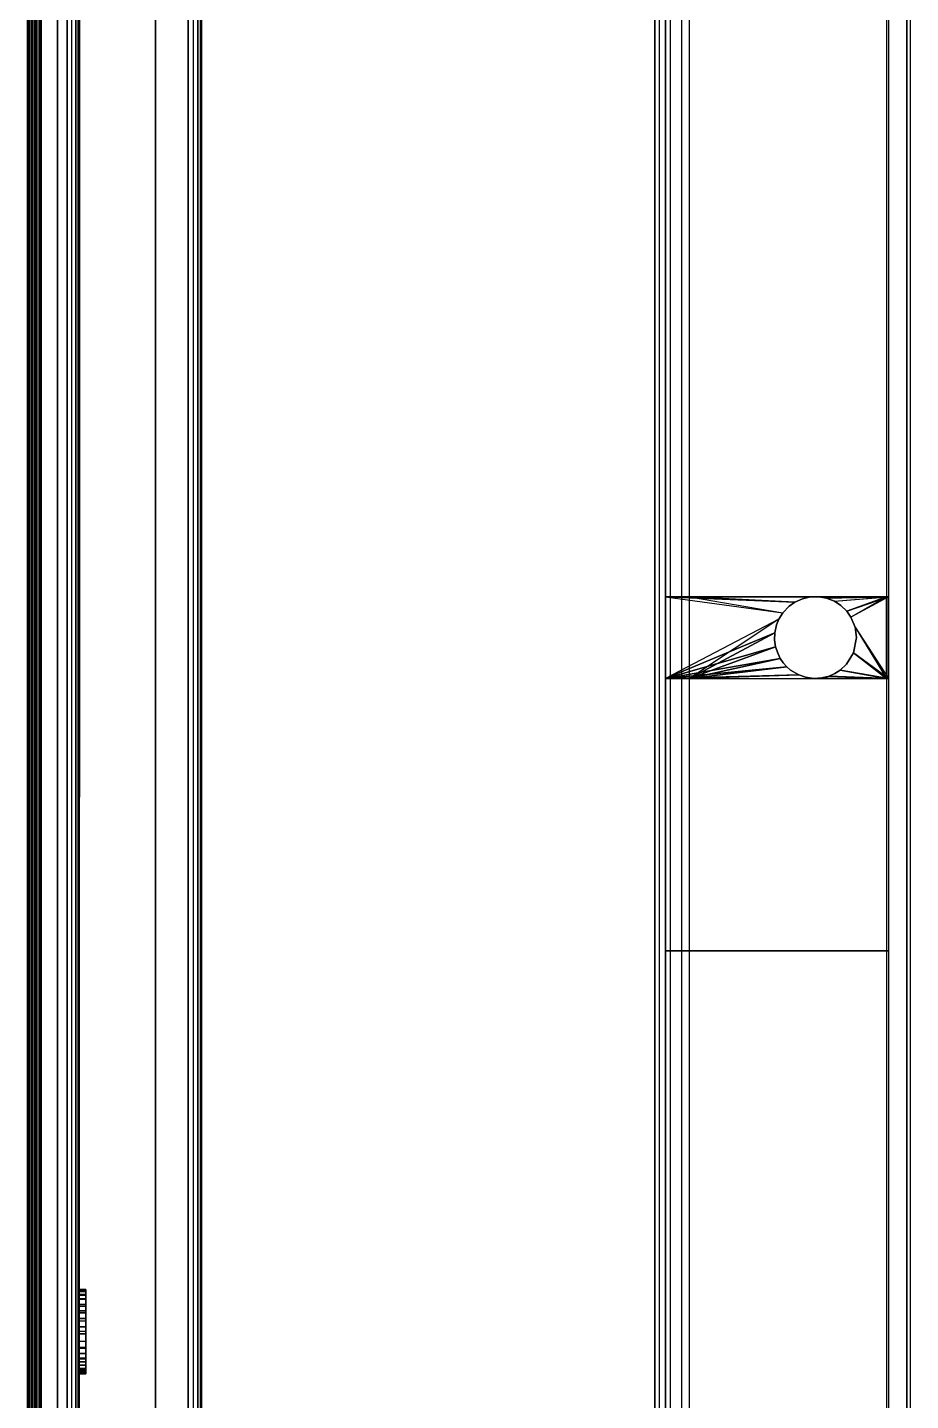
# Model space of a CAD drawing. Header units: inches. Extents: x -1 to 233, y 0 to 394.
# Drawn here: x 0 to 64.9, y 95.8 to 196.8 of the extents above; entities that cross this region are included whole.
import ezdxf

# ---------------------------------------------------------------- set-up
doc = ezdxf.new("R2010")
doc.units = ezdxf.units.IN
doc.header["$MEASUREMENT"] = 0
doc.layers.add('2', color=7, linetype='CONTINUOUS')

msp = doc.modelspace()

# ---------------------------------------------------------------- linework, layer by layer
at = {"layer": '2'}
for p, q in [((0, 0, 0.51), (0, 390, 0.51)), ((0, 16.2, 89.5), (0, 390, 89.5)), ((0, 16.2, 84.5), (0, 390, 84.5)), ((0, 16.2, 82.4), (0, 390, 82.4)), ((0, 0, 17.21), (0, 390, 17.21)), ((0, 0, 14.79), (0, 390, 14.79)), ((0.04, 0, 0.32), (0.04, 390, 0.32)), ((0.05, 0, 15.12), (0.05, 390, 15.12)), ((0.07, 16.2, 84.14), (0.07, 390, 84.14)), ((0.08, 16.2, 89.9), (0.08, 390, 89.9)), ((0.09, 16.2, 82.81), (0.09, 390, 82.81)), ((0.16, 0, 0.13), (0.16, 390, 0.13)), ((0.16, 0, 16.61), (0.16, 390, 16.61)), ((0.16, 0, 15.39), (0.16, 390, 15.39)), ((0.29, 16.2, 90.21), (0.29, 390, 90.21)), ((0.29, 16.2, 83.11), (0.29, 390, 83.11)), ((0.3, 16.2, 83.83), (0.3, 390, 83.83)), ((0.33, 0, 0.03), (0.33, 390, 0.03)), ((0.38, 0, 15.66), (0.38, 390, 15.66)), ((0.5, 0), (0.5, 390)), ((0.58, 16.2, 90.41), (0.58, 390, 90.41)), ((0.6, 16.2, 83.32), (0.6, 390, 83.32)), ((0.6, 0, 16.17), (0.6, 390, 16.17)), ((0.62, 16.2, 83.65), (0.62, 390, 83.65)), ((0.66, 0, 16.13), (0.66, 390, 16.13)), ((0.66, 0, 15.87), (0.66, 390, 15.87)), ((0.69, 0, 0.03), (0.69, 390, 0.03)), ((0.69, 0, 16.07), (0.69, 390, 16.07)), ((0.69, 0, 15.95), (0.69, 390, 15.95)), ((0.86, 0, 0.14), (0.86, 390, 0.14)), ((0.97, 0, 0.3), (0.97, 390, 0.3)), ((1, 16.2, 90.5), (1, 390, 90.5)), ((1, 16.2, 83.61), (1, 390, 83.61)), ((1, 16.2, 83.4), (1, 390, 83.4)), ((1.01, 0, 3.6), (1.01, 390, 3.6)), ((1.01, 0, 0.51), (1.01, 390, 0.51)), ((2.2, 0, 3.6), (2.2, 390, 3.6)), ((2.93, 0, 6.91), (2.93, 385.5, 6.91)), ((3.25, 0, 7.01), (3.25, 385.5, 7.01)), ((3.55, 0, 7.24), (3.55, 385.5, 7.24)), ((3.73, 0, 7.54), (3.73, 385.5, 7.54)), ((3.8, 0, 7.9), (3.8, 385.5, 7.9)), ((3.8, 0, 19.6), (3.8, 385.5, 19.6)), ((11.8, 0, 90.5), (11.8, 373.8, 90.5)), ((12.2, 0, 90.42), (12.2, 373.8, 90.42)), ((12.51, 0, 90.21), (12.51, 373.8, 90.21)), ((12.72, 0, 89.9), (12.72, 373.8, 89.9)), ((12.8, 0, 89.5), (12.8, 373.8, 89.5))]:
    msp.add_line(p, q, dxfattribs=at)
for points in [[(0.04, 0, 0.32), (0, 0, 0.51), (0, 390, 0.51), (0.04, 390, 0.32)], [(0, 0, 0.51), (0, 0, 14.79), (0, 390, 14.79), (0, 390, 0.5)], [(0.05, 0, 15.12), (0, 0, 14.79), (0, 390, 14.79), (0.05, 390, 15.12)], [(0.16, 390, 16.61), (0, 390, 17.21), (0, 0, 17.21), (0.16, 0, 16.61)], [(0, 0, 17.21), (0, 0, 82.4), (0, 390, 82.4), (0, 390, 17.21)], [(0, 390, 82.4), (0.09, 390, 82.81), (0.09, 16.2, 82.81), (0, 16.2, 82.4)], [(0.07, 390, 84.14), (0, 390, 84.5), (0, 16.2, 84.5), (0.07, 16.2, 84.14)], [(0, 16.2, 84.5), (0, 16.2, 89.5), (0, 390, 89.5), (0, 390, 84.5)], [(0, 390, 89.5), (0.08, 390, 89.9), (0.08, 16.2, 89.9), (0, 16.2, 89.5)], [(0.16, 390, 0.13), (0.04, 390, 0.32), (0.04, 0, 0.32), (0.16, 0, 0.13)], [(0.05, 390, 15.12), (0.16, 390, 15.39), (0.16, 0, 15.39), (0.05, 0, 15.12)], [(0.3, 16.2, 83.83), (0.07, 16.2, 84.14), (0.07, 390, 84.14), (0.3, 390, 83.83)], [(0.08, 16.2, 89.9), (0.29, 16.2, 90.21), (0.29, 390, 90.21), (0.08, 390, 89.9)], [(0.09, 16.2, 82.81), (0.29, 16.2, 83.11), (0.29, 390, 83.11), (0.09, 390, 82.81)], [(0.16, 0, 0.13), (0.33, 0, 0.03), (0.33, 390, 0.03), (0.16, 390, 0.13)], [(0.16, 0, 15.39), (0.38, 0, 15.66), (0.38, 390, 15.66), (0.16, 390, 15.39)], [(0.6, 0, 16.17), (0.16, 0, 16.61), (0.16, 390, 16.61), (0.6, 390, 16.17)], [(0.29, 390, 83.11), (0.6, 390, 83.32), (0.6, 16.2, 83.32), (0.29, 16.2, 83.11)], [(0.29, 390, 90.21), (0.58, 390, 90.41), (0.58, 16.2, 90.41), (0.29, 16.2, 90.21)], [(0.62, 390, 83.65), (0.3, 390, 83.83), (0.3, 16.2, 83.83), (0.62, 16.2, 83.65)], [(0.5, 390), (0.33, 390, 0.03), (0.33, 0, 0.03), (0.5, 0)], [(0.38, 390, 15.66), (0.66, 390, 15.87), (0.66, 0, 15.87), (0.38, 0, 15.66)], [(0.69, 0, 0.03), (0.5, 0), (0.5, 390), (0.69, 390, 0.03)], [(0.58, 16.2, 90.41), (1, 16.2, 90.5), (1, 390, 90.5), (0.58, 390, 90.41)], [(0.66, 390, 16.13), (0.6, 390, 16.17), (0.6, 0, 16.17), (0.66, 0, 16.13)], [(0.6, 16.2, 83.32), (1, 16.2, 83.4), (1, 390, 83.4), (0.6, 390, 83.32)], [(1, 16.2, 83.61), (0.62, 16.2, 83.65), (0.62, 390, 83.65), (1, 390, 83.61)], [(0.66, 0, 15.87), (0.69, 0, 15.95), (0.69, 390, 15.95), (0.66, 390, 15.87)], [(0.69, 0, 16.07), (0.66, 0, 16.13), (0.66, 390, 16.13), (0.69, 390, 16.07)], [(0.86, 390, 0.14), (0.69, 390, 0.03), (0.69, 0, 0.03), (0.86, 0, 0.14)], [(0.69, 390, 15.95), (0.69, 390, 16.07), (0.69, 0, 16.07), (0.69, 0, 15.95)], [(0.86, 0, 0.14), (0.97, 0, 0.3), (0.97, 390, 0.3), (0.86, 390, 0.14)], [(0.97, 0, 0.3), (1.01, 0, 0.51), (1.01, 390, 0.51), (0.97, 390, 0.3)], [(1, 390, 83.61), (1, 390, 83.4), (1, 16.2, 83.4), (1, 16.2, 83.61)], [(1.01, 390, 3.6), (1.01, 390, 0.51), (1.01, 0, 0.51), (1.01, 0, 3.6)], [(1.01, 0, 3.6), (2.2, 0, 3.6), (2.2, 390, 3.6), (1.01, 390, 3.6)], [(2.2, 0, 3.6), (2.93, 0, 6.91), (2.93, 385.5, 6.91), (2.2, 385.5, 3.6)], [(2.93, 0, 6.91), (3.25, 0, 7.01), (3.25, 385.5, 7.01), (2.93, 385.5, 6.91)], [(3.25, 385.5, 7.01), (3.55, 385.5, 7.24), (3.55, 0, 7.24), (3.25, 0, 7.01)], [(3.55, 0, 7.24), (3.73, 0, 7.54), (3.73, 385.5, 7.54), (3.55, 385.5, 7.24)], [(3.73, 385.5, 7.54), (3.8, 385.5, 7.9), (3.8, 0, 7.9), (3.73, 0, 7.54)], [(3.8, 385.5, 19.6), (3.8, 385.5, 7.9), (3.8, 0, 7.9), (3.8, 0, 19.6)], [(3.8, 0.9, 18.8), (46.1, 0.9, 18.8), (46.1, 377.4, 18.8), (3.8, 377.4, 18.8)], [(46.9, 0.9, 19.6), (9.4, 0.9, 19.6), (9.4, 373.8, 19.6), (46.9, 377.4, 19.6)], [(46.43, 0.9, 10.23), (46.1, 0.9, 11.1), (46.1, 377.4, 11.1), (46.43, 377.4, 10.23)], [(46.1, 0.9, 11.1), (46.1, 0.9, 18.8), (46.1, 377.4, 18.8), (46.1, 377.4, 11.1)], [(47.25, 377.4, 9.81), (46.43, 377.4, 10.23), (46.43, 0.9, 10.23), (47.25, 0.9, 9.81)], [(46.9, 0.9, 11.6), (46.9, 377.4, 11.6), (46.9, 377.4, 19.6), (46.9, 0.9, 19.6)], [(48.06, 0.9, 9.98), (47.25, 0.9, 9.81), (47.25, 377.4, 9.81), (48.06, 377.4, 9.98)], [(48.66, 377.4, 10.8), (48.06, 377.4, 9.98), (48.06, 0.9, 9.98), (48.66, 0.9, 10.8)], [(63.13, 0.9, 10.8), (64.63, 0.9, 10.26), (64.63, 377.4, 10.26), (63.13, 377.4, 10.8)], [(63.28, 0.9, 11.6), (64.9, 0.9, 11.01), (64.9, 377.4, 11.01), (63.28, 377.4, 11.6)], [(64.63, 0.9, 10.26), (64.9, 0.9, 11.01), (64.9, 377.4, 11.01), (64.63, 377.4, 10.26)], [(1, 373.8, 90.5), (11.8, 373.8, 90.5), (11.8, 0, 90.5), (1, 0, 90.5)], [(9.4, 0, 19.6), (3.8, 0, 19.6), (3.9, 373.8, 19.6), (9.4, 373.8, 19.6)], [(12.8, 373.8, 28), (9.4, 373.8, 28), (9.4, 0, 28), (12.8, 0, 28)], [(9.4, 0, 28), (9.4, 0, 19.6), (9.4, 373.8, 19.6), (9.4, 373.8, 28)], [(11.8, 0, 90.5), (12.2, 0, 90.42), (12.2, 373.8, 90.42), (11.8, 373.8, 90.5)], [(12.2, 373.8, 90.42), (12.51, 373.8, 90.21), (12.51, 0, 90.21), (12.2, 0, 90.42)], [(12.51, 0, 90.21), (12.72, 0, 89.9), (12.72, 373.8, 89.9), (12.51, 373.8, 90.21)], [(12.72, 373.8, 89.9), (12.8, 373.8, 89.5), (12.8, 0, 89.5), (12.72, 0, 89.9)], [(12.8, 0, 89.5), (12.8, 352.53, 89.5), (12.8, 352.53, 28), (12.8, 0, 28)], [(63.28, 154.91, 11.6), (46.9, 154.91, 11.6), (46.9, 233.9, 11.6), (63.28, 233.9, 11.6)], [(63.13, 154.91, 10.8), (48.66, 154.91, 10.8), (48.66, 233.9, 10.8), (63.13, 233.9, 10.8)], [(46.9, 148.91, 11.6), (46.9, 154.91, 11.6), (55.52, 153.74, 11.6), (55.22, 153.26, 11.6)], [(46.9, 154.91, 11.6), (55.52, 153.74, 11.6), (55.98, 154.22, 11.6), (56.4, 154.51, 11.6)], [(56.4, 154.51, 11.6), (56.95, 154.77, 11.6), (57.54, 154.9, 11.6), (46.9, 154.91, 11.6)], [(57.54, 154.9, 11.6), (58.16, 154.91, 11.6), (46.9, 154.91, 11.6)], [(48.66, 148.91, 10.8), (48.66, 154.91, 10.8), (55.52, 153.74, 10.8), (55.22, 153.26, 10.8)], [(48.66, 154.91, 10.8), (55.52, 153.74, 10.8), (55.98, 154.22, 10.8), (56.4, 154.51, 10.8)], [(56.4, 154.51, 10.8), (56.95, 154.77, 10.8), (57.54, 154.9, 10.8), (48.66, 154.91, 10.8)], [(57.54, 154.9, 10.8), (58.16, 154.91, 10.8), (48.66, 154.91, 10.8)], [(55.98, 154.22, 11.6), (55.98, 154.22, 10.8), (56.4, 154.51, 10.8), (56.4, 154.51, 11.6)], [(56.4, 154.51, 11.6), (56.4, 154.51, 10.8), (56.95, 154.77, 10.8), (56.95, 154.77, 11.6)], [(56.95, 154.77, 11.6), (56.95, 154.77, 10.8), (57.54, 154.9, 10.8), (57.54, 154.9, 11.6)], [(57.54, 154.9, 11.6), (57.54, 154.9, 10.8), (58.16, 154.91, 10.8), (58.16, 154.91, 11.6)], [(58.16, 154.91, 11.6), (58.16, 154.91, 10.8), (58.73, 154.81, 10.8), (58.73, 154.81, 11.6)], [(63.28, 154.91, 11.6), (58.16, 154.91, 11.6), (58.73, 154.81, 11.6)], [(63.13, 154.91, 10.8), (58.16, 154.91, 10.8), (58.73, 154.81, 10.8)], [(58.73, 154.81, 11.6), (59.31, 154.58, 11.6), (63.28, 154.91, 11.6)], [(58.73, 154.81, 10.8), (59.31, 154.58, 10.8), (63.13, 154.91, 10.8)], [(58.73, 154.81, 11.6), (58.73, 154.81, 10.8), (59.31, 154.58, 10.8), (59.31, 154.58, 11.6)], [(60.21, 153.85, 11.6), (59.77, 154.28, 11.6), (59.31, 154.58, 11.6), (63.28, 154.91, 11.6)], [(60.21, 153.85, 10.8), (59.77, 154.28, 10.8), (59.31, 154.58, 10.8), (63.13, 154.91, 10.8)], [(59.31, 154.58, 10.8), (59.31, 154.58, 11.6), (59.77, 154.28, 11.6), (59.77, 154.28, 10.8)], [(63.28, 154.91, 11.6), (60.52, 153.41, 11.6), (60.21, 153.85, 11.6)], [(63.13, 154.91, 10.8), (60.52, 153.41, 10.8), (60.21, 153.85, 10.8)], [(60.82, 152.68, 11.6), (63.28, 148.91, 11.6), (63.28, 154.91, 11.6), (60.52, 153.41, 11.6)], [(60.82, 152.68, 10.8), (63.14, 148.91, 10.8), (63.13, 154.91, 10.8), (60.52, 153.41, 10.8)], [(55.22, 153.26, 11.6), (55.22, 153.26, 10.8), (55.52, 153.74, 10.8), (55.52, 153.74, 11.6)], [(55.52, 153.74, 11.6), (55.52, 153.74, 10.8), (55.98, 154.22, 10.8), (55.98, 154.22, 11.6)], [(59.77, 154.28, 11.6), (59.77, 154.28, 10.8), (60.21, 153.85, 10.8), (60.21, 153.85, 11.6)], [(60.21, 153.85, 10.8), (60.21, 153.85, 11.6), (60.52, 153.41, 11.6), (60.52, 153.41, 10.8)], [(60.52, 153.41, 10.8), (60.52, 153.41, 11.6), (60.82, 152.68, 11.6), (60.82, 152.68, 10.8)], [(54.92, 152.26, 11.6), (55.05, 152.84, 11.6), (55.22, 153.26, 11.6), (46.9, 148.91, 11.6)], [(54.92, 152.26, 10.8), (55.05, 152.84, 10.8), (55.22, 153.26, 10.8), (48.66, 148.91, 10.8)], [(54.92, 152.26, 11.6), (54.92, 152.26, 10.8), (55.05, 152.84, 10.8), (55.05, 152.84, 11.6)], [(55.05, 152.84, 11.6), (55.05, 152.84, 10.8), (55.22, 153.26, 10.8), (55.22, 153.26, 11.6)], [(60.7, 150.8, 11.6), (60.92, 151.92, 11.6), (60.82, 152.68, 11.6), (63.28, 148.91, 11.6)], [(60.7, 150.8, 10.8), (60.92, 151.92, 10.8), (60.82, 152.68, 10.8), (63.14, 148.91, 10.8)], [(60.92, 151.92, 11.6), (60.82, 152.68, 11.6), (60.82, 152.68, 10.8), (60.92, 151.92, 10.8)], [(54.98, 151.23, 11.6), (54.91, 151.75, 11.6), (54.92, 152.26, 11.6), (46.9, 148.91, 11.6)], [(54.98, 151.23, 10.8), (54.91, 151.75, 10.8), (54.92, 152.26, 10.8), (48.66, 148.91, 10.8)], [(54.91, 151.75, 11.6), (54.91, 151.75, 10.8), (54.92, 152.26, 10.8), (54.92, 152.26, 11.6)], [(54.98, 151.23, 11.6), (54.98, 151.23, 10.8), (54.91, 151.75, 10.8), (54.91, 151.75, 11.6)], [(60.92, 151.92, 10.8), (60.92, 151.92, 11.6), (60.7, 150.8, 11.6), (60.7, 150.8, 10.8)], [(55.33, 150.37, 11.6), (55.16, 150.71, 11.6), (54.98, 151.23, 11.6), (46.9, 148.91, 11.6)], [(55.33, 150.37, 10.8), (55.16, 150.71, 10.8), (54.98, 151.23, 10.8), (48.66, 148.91, 10.8)], [(55.16, 150.71, 10.8), (55.16, 150.71, 11.6), (54.98, 151.23, 11.6), (54.98, 151.23, 10.8)], [(55.33, 150.37, 11.6), (55.33, 150.37, 10.8), (55.16, 150.71, 10.8), (55.16, 150.71, 11.6)], [(59.73, 149.53, 11.6), (60.2, 149.97, 11.6), (60.7, 150.8, 11.6), (63.28, 148.91, 11.6)], [(59.73, 149.53, 10.8), (60.2, 149.97, 10.8), (60.7, 150.8, 10.8), (63.14, 148.91, 10.8)], [(60.7, 150.8, 11.6), (60.7, 150.8, 10.8), (60.2, 149.97, 10.8), (60.2, 149.97, 11.6)], [(46.9, 148.91, 11.6), (55.8, 149.77, 11.6), (55.55, 150.06, 11.6), (55.33, 150.37, 11.6)], [(56.69, 149.17, 11.6), (56.08, 149.53, 11.6), (55.8, 149.77, 11.6), (46.9, 148.91, 11.6)], [(48.66, 148.91, 10.8), (55.8, 149.77, 10.8), (55.55, 150.06, 10.8), (55.33, 150.37, 10.8)], [(56.69, 149.17, 10.8), (56.08, 149.53, 10.8), (55.8, 149.77, 10.8), (48.66, 148.91, 10.8)], [(55.55, 150.06, 11.6), (55.55, 150.06, 10.8), (55.33, 150.37, 10.8), (55.33, 150.37, 11.6)], [(55.8, 149.77, 10.8), (55.8, 149.77, 11.6), (55.55, 150.06, 11.6), (55.55, 150.06, 10.8)], [(56.08, 149.53, 10.8), (56.08, 149.53, 11.6), (55.8, 149.77, 11.6), (55.8, 149.77, 10.8)], [(56.69, 149.17, 11.6), (56.69, 149.17, 10.8), (56.08, 149.53, 10.8), (56.08, 149.53, 11.6)], [(58.91, 149.08, 11.6), (59.34, 149.27, 11.6), (59.73, 149.53, 11.6), (63.28, 148.91, 11.6)], [(58.91, 149.08, 10.8), (59.34, 149.27, 10.8), (59.73, 149.53, 10.8), (63.14, 148.91, 10.8)], [(59.73, 149.53, 11.6), (59.73, 149.53, 10.8), (59.34, 149.27, 10.8), (59.34, 149.27, 11.6)], [(60.2, 149.97, 11.6), (60.2, 149.97, 10.8), (59.73, 149.53, 10.8), (59.73, 149.53, 11.6)], [(57.79, 148.91, 11.6), (57.18, 149, 11.6), (56.69, 149.17, 11.6), (46.9, 148.91, 11.6)], [(63.28, 128.9, 11.6), (46.9, 128.9, 11.6), (46.9, 148.91, 11.6), (63.28, 148.91, 11.6)], [(57.79, 148.91, 10.8), (57.18, 149, 10.8), (56.69, 149.17, 10.8), (48.66, 148.91, 10.8)], [(63.13, 128.9, 10.8), (48.66, 128.9, 10.8), (48.66, 148.91, 10.8), (63.13, 148.91, 10.8)], [(57.18, 149, 11.6), (57.18, 149, 10.8), (56.69, 149.17, 10.8), (56.69, 149.17, 11.6)], [(57.79, 148.91, 11.6), (57.79, 148.91, 10.8), (57.18, 149, 10.8), (57.18, 149, 11.6)], [(57.79, 148.91, 11.6), (58.39, 148.91, 11.6), (58.91, 149.08, 11.6), (63.28, 148.91, 11.6)], [(57.79, 148.91, 10.8), (58.39, 148.91, 10.8), (58.91, 149.08, 10.8), (63.14, 148.91, 10.8)], [(58.39, 148.95, 11.6), (58.39, 148.95, 10.8), (57.79, 148.91, 10.8), (57.79, 148.91, 11.6)], [(58.91, 149.08, 11.6), (58.91, 149.08, 10.8), (58.39, 148.95, 10.8), (58.39, 148.95, 11.6)], [(59.34, 149.27, 10.8), (58.91, 149.08, 10.8), (58.91, 149.08, 11.6), (59.34, 149.27, 11.6)], [(63.28, 26.91, 11.6), (46.9, 26.91, 11.6), (46.9, 128.9, 11.6), (63.28, 128.9, 11.6)], [(63.13, 26.91, 10.8), (48.66, 26.91, 10.8), (48.66, 128.9, 10.8), (63.13, 128.9, 10.8)], [(3.8, 103.98, 12.42), (4.3, 103.98, 12.42), (4.3, 103.99, 13.05), (3.8, 103.99, 13.05)], [(3.8, 103.99, 13.05), (4.3, 103.99, 13.05), (4.3, 103.88, 13.64), (3.8, 103.88, 13.64)], [(3.8, 103.84, 11.81), (4.3, 103.84, 11.81), (4.3, 103.98, 12.42), (3.8, 103.98, 12.42)], [(4.3, 103.88, 13.64), (4.3, 103.99, 13.05), (4.3, 103.98, 12.42), (4.3, 103.58, 11.24)], [(4.3, 103.98, 12.42), (4.3, 103.84, 11.81), (4.3, 103.58, 11.24)], [(3.8, 103.88, 13.64), (4.3, 103.88, 13.64), (4.3, 103.64, 14.24), (3.8, 103.64, 14.24)], [(3.8, 103.58, 11.24), (4.3, 103.58, 11.24), (4.3, 103.84, 11.81), (3.8, 103.84, 11.81)], [(4.3, 103.64, 14.24), (3.8, 103.64, 14.24), (3.8, 103.34, 14.71), (4.3, 103.34, 14.71)], [(3.8, 103.28, 10.81), (4.3, 103.28, 10.81), (4.3, 103.58, 11.24), (3.8, 103.58, 11.24)], [(3.8, 103.34, 14.71), (4.3, 103.34, 14.71), (4.3, 102.89, 15.18), (3.8, 102.89, 15.18)], [(3.8, 102.78, 10.33), (4.3, 102.78, 10.33), (4.3, 103.28, 10.81), (3.8, 103.28, 10.81)], [(4.3, 103.34, 14.71), (4.3, 103.64, 14.24), (4.3, 103.88, 13.64), (4.3, 103.58, 11.24)], [(4.3, 103.58, 11.24), (4.3, 103.28, 10.81), (4.3, 102.78, 10.33), (4.3, 100.9, 15.9)], [(4.3, 103.58, 11.24), (4.3, 100.9, 15.9), (4.3, 101.69, 15.8), (4.3, 102.44, 15.49)], [(4.3, 102.44, 15.49), (4.3, 102.89, 15.18), (4.3, 103.34, 14.71), (4.3, 103.58, 11.24)], [(4.3, 102.89, 15.18), (3.8, 102.89, 15.18), (3.8, 102.44, 15.49), (4.3, 102.44, 15.49)], [(3.8, 102.28, 10.03), (4.3, 102.28, 10.03), (4.3, 102.78, 10.33), (3.8, 102.78, 10.33)], [(4.3, 102.44, 15.49), (3.8, 102.44, 15.49), (3.8, 101.69, 15.8), (4.3, 101.69, 15.8)], [(3.8, 101.86, 9.85), (4.3, 101.86, 9.85), (4.3, 102.28, 10.03), (3.8, 102.28, 10.03)], [(4.3, 100.9, 15.9), (4.3, 101.86, 9.85), (4.3, 102.28, 10.03), (4.3, 102.78, 10.33)], [(3.8, 101.25, 9.72), (4.3, 101.25, 9.72), (4.3, 101.86, 9.85), (3.8, 101.86, 9.85)], [(3.8, 100.9, 15.9), (3.8, 101.69, 15.8), (4.3, 101.69, 15.8), (4.3, 100.9, 15.9)], [(3.8, 100.73, 9.7), (4.3, 100.73, 9.7), (4.3, 101.25, 9.72), (3.8, 101.25, 9.72)], [(4.3, 100.73, 9.7), (4.3, 101.25, 9.72), (4.3, 101.86, 9.85), (4.3, 100.9, 15.9)], [(4.3, 100.9, 15.9), (3.8, 100.9, 15.9), (3.8, 99.75, 15.68), (4.3, 99.75, 15.68)], [(3.8, 100.19, 9.78), (4.3, 100.19, 9.78), (4.3, 100.73, 9.7), (3.8, 100.73, 9.7)], [(4.3, 99.66, 9.96), (3.8, 99.66, 9.96), (3.8, 100.19, 9.78), (4.3, 100.19, 9.78)], [(4.3, 100.9, 15.9), (4.3, 100.73, 9.7), (4.3, 100.19, 9.78), (4.3, 99.75, 15.68)], [(4.3, 98.89, 15.16), (4.3, 99.75, 15.68), (4.3, 100.19, 9.78), (4.3, 99.66, 9.96)], [(3.8, 99.75, 15.68), (4.3, 99.75, 15.68), (4.3, 98.89, 15.16), (3.8, 98.89, 15.16)], [(3.8, 99.3, 10.14), (4.3, 99.3, 10.14), (4.3, 99.66, 9.96), (3.8, 99.66, 9.96)], [(3.8, 98.98, 10.37), (4.3, 98.98, 10.37), (4.3, 99.3, 10.14), (3.8, 99.3, 10.14)], [(4.3, 98.69, 10.63), (3.8, 98.69, 10.63), (3.8, 98.98, 10.37), (4.3, 98.98, 10.37)], [(4.3, 99.66, 9.96), (4.3, 99.3, 10.14), (4.3, 98.44, 14.68), (4.3, 98.89, 15.16)], [(4.3, 98.44, 14.68), (4.3, 98.18, 14.28), (4.3, 98.98, 10.37), (4.3, 99.3, 10.14)], [(4.3, 98.18, 14.28), (4.3, 97.98, 13.83), (4.3, 98.69, 10.63), (4.3, 98.98, 10.37)], [(3.8, 98.89, 15.16), (4.3, 98.89, 15.16), (4.3, 98.44, 14.68), (3.8, 98.44, 14.68)], [(4.3, 98.44, 10.91), (3.8, 98.44, 10.91), (3.8, 98.69, 10.63), (4.3, 98.69, 10.63)], [(3.8, 98.44, 14.68), (4.3, 98.44, 14.68), (4.3, 98.18, 14.28), (3.8, 98.18, 14.28)], [(3.8, 98.07, 11.54), (4.3, 98.07, 11.54), (4.3, 98.44, 10.91), (3.8, 98.44, 10.91)], [(4.3, 98.18, 14.28), (4.3, 97.98, 13.83), (3.8, 97.98, 13.83), (3.8, 98.18, 14.28)], [(3.8, 97.89, 12.05), (4.3, 97.89, 12.05), (4.3, 98.07, 11.54), (3.8, 98.07, 11.54)], [(3.8, 97.98, 13.83), (4.3, 97.98, 13.83), (4.3, 97.84, 13.29), (3.8, 97.84, 13.29)], [(4.3, 98.07, 11.54), (4.3, 98.44, 10.91), (4.3, 98.69, 10.63), (4.3, 97.98, 13.83)], [(4.3, 97.98, 13.83), (4.3, 97.84, 13.29), (4.3, 97.8, 12.67), (4.3, 98.07, 11.54)], [(4.3, 97.8, 12.67), (4.3, 97.89, 12.05), (4.3, 98.07, 11.54)], [(3.8, 97.8, 12.67), (4.3, 97.8, 12.67), (4.3, 97.89, 12.05), (3.8, 97.89, 12.05)], [(3.8, 97.84, 13.29), (4.3, 97.84, 13.29), (4.3, 97.8, 12.67), (3.8, 97.8, 12.67)]]:
    msp.add_3dface(points, dxfattribs=at)

doc.saveas('drawing.dxf')
